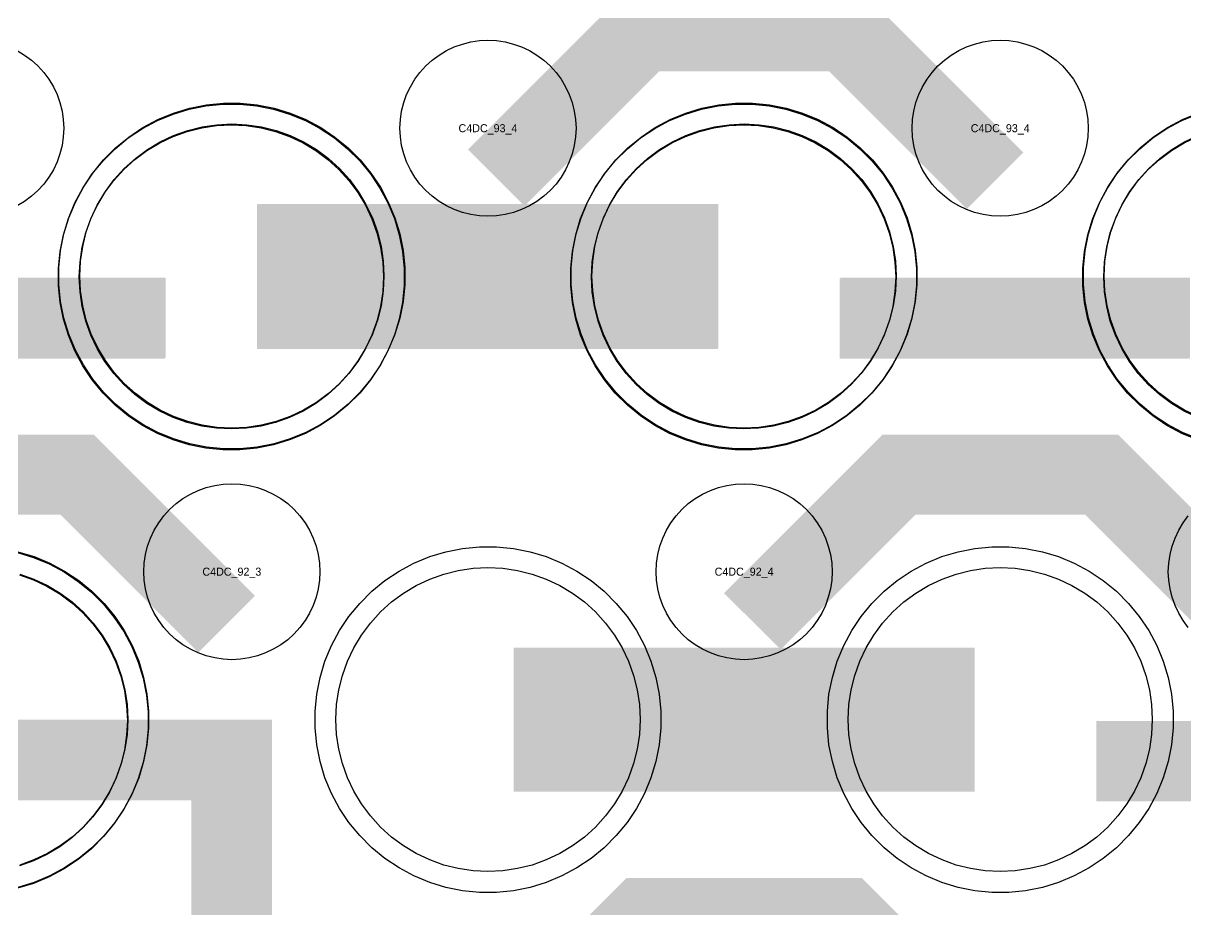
# Model space of a CAD drawing. Extents: x -11880 to 11880, y -14992 to 14992.
# Drawn here: x -10865.2 to -10502.1, y -2151.1 to -1874.1 of the extents above; entities that cross this region are included whole.
import ezdxf
from ezdxf.enums import TextEntityAlignment as Align

# ---------------------------------------------------------------- set-up
doc = ezdxf.new("R2010")
doc.units = 0
doc.header["$MEASUREMENT"] = 0
for name, color, linetype in [('GDS_775_DT_237', 138, 'CONTINUOUS'), ('RDL1_FS', 34, 'CONTINUOUS'), ('RDL_BS', 160, 'CONTINUOUS')]:
    doc.layers.add(name, color=color, linetype=linetype)

msp = doc.modelspace()

# ---------------------------------------------------------------- linework, layer by layer
at = {"layer": 'RDL1_FS', "color": 241, "true_color": 0xf7abae}
for points in [[(-10800.149, -2000.896), (-10804.806, -2000.667), (-10809.417, -1999.983), (-10813.94, -1998.851), (-10818.33, -1997.279), (-10822.544, -1995.287), (-10826.544, -1992.889), (-10830.289, -1990.111), (-10833.743, -1986.981), (-10836.873, -1983.527), (-10839.651, -1979.782), (-10842.049, -1975.782), (-10844.041, -1971.568), (-10845.613, -1967.178), (-10846.745, -1962.655), (-10847.429, -1958.044), (-10847.658, -1953.387), (-10847.429, -1948.73), (-10846.745, -1944.119), (-10845.613, -1939.596), (-10844.041, -1935.206), (-10842.049, -1930.992), (-10839.651, -1926.992), (-10836.873, -1923.247), (-10833.743, -1919.793), (-10830.289, -1916.663), (-10826.544, -1913.885), (-10822.544, -1911.487), (-10818.33, -1909.495), (-10813.94, -1907.923), (-10809.417, -1906.791), (-10804.806, -1906.107), (-10800.149, -1905.878), (-10795.492, -1906.107), (-10790.881, -1906.791), (-10786.358, -1907.923), (-10781.968, -1909.495), (-10777.754, -1911.487), (-10773.754, -1913.885), (-10770.009, -1916.663), (-10766.555, -1919.793), (-10763.425, -1923.247), (-10760.647, -1926.992), (-10758.249, -1930.992), (-10756.257, -1935.206), (-10754.685, -1939.596), (-10753.553, -1944.119), (-10752.869, -1948.73), (-10752.64, -1953.387), (-10752.869, -1958.044), (-10753.553, -1962.655), (-10754.685, -1967.178), (-10756.257, -1971.568), (-10758.249, -1975.782), (-10760.647, -1979.782), (-10763.425, -1983.527), (-10766.555, -1986.981), (-10770.009, -1990.111), (-10773.754, -1992.889), (-10777.754, -1995.287), (-10781.968, -1997.279), (-10786.358, -1998.851), (-10790.881, -1999.983), (-10795.492, -2000.667)], [(-10640.149, -2000.896), (-10644.806, -2000.667), (-10649.417, -1999.983), (-10653.94, -1998.851), (-10658.33, -1997.279), (-10662.544, -1995.287), (-10666.544, -1992.889), (-10670.289, -1990.111), (-10673.743, -1986.981), (-10676.873, -1983.527), (-10679.651, -1979.782), (-10682.049, -1975.782), (-10684.041, -1971.568), (-10685.613, -1967.178), (-10686.745, -1962.655), (-10687.429, -1958.044), (-10687.658, -1953.387), (-10687.429, -1948.73), (-10686.745, -1944.119), (-10685.613, -1939.596), (-10684.041, -1935.206), (-10682.049, -1930.992), (-10679.651, -1926.992), (-10676.873, -1923.247), (-10673.743, -1919.793), (-10670.289, -1916.663), (-10666.544, -1913.885), (-10662.544, -1911.487), (-10658.33, -1909.495), (-10653.94, -1907.923), (-10649.417, -1906.791), (-10644.806, -1906.107), (-10640.149, -1905.878), (-10635.492, -1906.107), (-10630.881, -1906.791), (-10626.358, -1907.923), (-10621.968, -1909.495), (-10617.754, -1911.487), (-10613.754, -1913.885), (-10610.009, -1916.663), (-10606.555, -1919.793), (-10603.425, -1923.247), (-10600.647, -1926.992), (-10598.249, -1930.992), (-10596.257, -1935.206), (-10594.685, -1939.596), (-10593.553, -1944.119), (-10592.869, -1948.73), (-10592.64, -1953.387), (-10592.869, -1958.044), (-10593.553, -1962.655), (-10594.685, -1967.178), (-10596.257, -1971.568), (-10598.249, -1975.782), (-10600.647, -1979.782), (-10603.425, -1983.527), (-10606.555, -1986.981), (-10610.009, -1990.111), (-10613.754, -1992.889), (-10617.754, -1995.287), (-10621.968, -1997.279), (-10626.358, -1998.851), (-10630.881, -1999.983), (-10635.492, -2000.667)]]:
    msp.add_lwpolyline(points, close=True, dxfattribs=at)
at = {"layer": 'RDL1_FS'}
for points in [[(-10800, -2000.614), (-10804.657, -2000.385), (-10809.268, -1999.701), (-10813.791, -1998.569), (-10818.181, -1996.997), (-10822.395, -1995.005), (-10826.395, -1992.607), (-10830.14, -1989.829), (-10833.594, -1986.699), (-10836.724, -1983.245), (-10839.502, -1979.5), (-10841.9, -1975.5), (-10843.892, -1971.286), (-10845.464, -1966.896), (-10846.596, -1962.373), (-10847.28, -1957.762), (-10847.509, -1953.105), (-10847.28, -1948.448), (-10846.596, -1943.837), (-10845.464, -1939.314), (-10843.892, -1934.924), (-10841.9, -1930.71), (-10839.502, -1926.71), (-10836.724, -1922.965), (-10833.594, -1919.511), (-10830.14, -1916.381), (-10826.395, -1913.603), (-10822.395, -1911.205), (-10818.181, -1909.213), (-10813.791, -1907.641), (-10809.268, -1906.509), (-10804.657, -1905.825), (-10800, -1905.596), (-10795.343, -1905.825), (-10790.732, -1906.509), (-10786.209, -1907.641), (-10781.819, -1909.213), (-10777.605, -1911.205), (-10773.605, -1913.603), (-10769.86, -1916.381), (-10766.406, -1919.511), (-10763.276, -1922.965), (-10760.498, -1926.71), (-10758.1, -1930.71), (-10756.108, -1934.924), (-10754.536, -1939.314), (-10753.404, -1943.837), (-10752.72, -1948.448), (-10752.491, -1953.105), (-10752.72, -1957.762), (-10753.404, -1962.373), (-10754.536, -1966.896), (-10756.108, -1971.286), (-10758.1, -1975.5), (-10760.498, -1979.5), (-10763.276, -1983.245), (-10766.406, -1986.699), (-10769.86, -1989.829), (-10773.605, -1992.607), (-10777.605, -1995.005), (-10781.819, -1996.997), (-10786.209, -1998.569), (-10790.732, -1999.701), (-10795.343, -2000.385)], [(-10640, -2000.614), (-10644.657, -2000.385), (-10649.268, -1999.701), (-10653.791, -1998.569), (-10658.181, -1996.997), (-10662.395, -1995.005), (-10666.395, -1992.607), (-10670.14, -1989.829), (-10673.594, -1986.699), (-10676.724, -1983.245), (-10679.502, -1979.5), (-10681.9, -1975.5), (-10683.892, -1971.286), (-10685.464, -1966.896), (-10686.596, -1962.373), (-10687.28, -1957.762), (-10687.509, -1953.105), (-10687.28, -1948.448), (-10686.596, -1943.837), (-10685.464, -1939.314), (-10683.892, -1934.924), (-10681.9, -1930.71), (-10679.502, -1926.71), (-10676.724, -1922.965), (-10673.594, -1919.511), (-10670.14, -1916.381), (-10666.395, -1913.603), (-10662.395, -1911.205), (-10658.181, -1909.213), (-10653.791, -1907.641), (-10649.268, -1906.509), (-10644.657, -1905.825), (-10640, -1905.596), (-10635.343, -1905.825), (-10630.732, -1906.509), (-10626.209, -1907.641), (-10621.819, -1909.213), (-10617.605, -1911.205), (-10613.605, -1913.603), (-10609.86, -1916.381), (-10606.406, -1919.511), (-10603.276, -1922.965), (-10600.498, -1926.71), (-10598.1, -1930.71), (-10596.108, -1934.924), (-10594.536, -1939.314), (-10593.404, -1943.837), (-10592.72, -1948.448), (-10592.491, -1953.105), (-10592.72, -1957.762), (-10593.404, -1962.373), (-10594.536, -1966.896), (-10596.108, -1971.286), (-10598.1, -1975.5), (-10600.498, -1979.5), (-10603.276, -1983.245), (-10606.406, -1986.699), (-10609.86, -1989.829), (-10613.605, -1992.607), (-10617.605, -1995.005), (-10621.819, -1996.997), (-10626.209, -1998.569), (-10630.732, -1999.701), (-10635.343, -2000.385)], [(-10720, -2139.179), (-10724.657, -2138.95), (-10729.268, -2138.266), (-10733.791, -2137.134), (-10738.181, -2135.562), (-10742.395, -2133.57), (-10746.395, -2131.172), (-10750.14, -2128.394), (-10753.594, -2125.264), (-10756.724, -2121.81), (-10759.502, -2118.065), (-10761.9, -2114.065), (-10763.892, -2109.851), (-10765.464, -2105.461), (-10766.596, -2100.938), (-10767.28, -2096.327), (-10767.509, -2091.67), (-10767.28, -2087.013), (-10766.596, -2082.402), (-10765.464, -2077.879), (-10763.892, -2073.489), (-10761.9, -2069.275), (-10759.502, -2065.275), (-10756.724, -2061.53), (-10753.594, -2058.076), (-10750.14, -2054.946), (-10746.395, -2052.168), (-10742.395, -2049.77), (-10738.181, -2047.778), (-10733.791, -2046.206), (-10729.268, -2045.074), (-10724.657, -2044.39), (-10720, -2044.161), (-10715.343, -2044.39), (-10710.732, -2045.074), (-10706.209, -2046.206), (-10701.819, -2047.778), (-10697.605, -2049.77), (-10693.605, -2052.168), (-10689.86, -2054.946), (-10686.406, -2058.076), (-10683.276, -2061.53), (-10680.498, -2065.275), (-10678.1, -2069.275), (-10676.108, -2073.489), (-10674.536, -2077.879), (-10673.404, -2082.402), (-10672.72, -2087.013), (-10672.491, -2091.67), (-10672.72, -2096.327), (-10673.404, -2100.938), (-10674.536, -2105.461), (-10676.108, -2109.851), (-10678.1, -2114.065), (-10680.498, -2118.065), (-10683.276, -2121.81), (-10686.406, -2125.264), (-10689.86, -2128.394), (-10693.605, -2131.172), (-10697.605, -2133.57), (-10701.819, -2135.562), (-10706.209, -2137.134), (-10710.732, -2138.266), (-10715.343, -2138.95)], [(-10560, -2139.179), (-10564.657, -2138.95), (-10569.268, -2138.266), (-10573.791, -2137.134), (-10578.181, -2135.562), (-10582.395, -2133.57), (-10586.395, -2131.172), (-10590.14, -2128.394), (-10593.594, -2125.264), (-10596.724, -2121.81), (-10599.502, -2118.065), (-10601.9, -2114.065), (-10603.892, -2109.851), (-10605.464, -2105.461), (-10606.596, -2100.938), (-10607.28, -2096.327), (-10607.509, -2091.67), (-10607.28, -2087.013), (-10606.596, -2082.402), (-10605.464, -2077.879), (-10603.892, -2073.489), (-10601.9, -2069.275), (-10599.502, -2065.275), (-10596.724, -2061.53), (-10593.594, -2058.076), (-10590.14, -2054.946), (-10586.395, -2052.168), (-10582.395, -2049.77), (-10578.181, -2047.778), (-10573.791, -2046.206), (-10569.268, -2045.074), (-10564.657, -2044.39), (-10560, -2044.161), (-10555.343, -2044.39), (-10550.732, -2045.074), (-10546.209, -2046.206), (-10541.819, -2047.778), (-10537.605, -2049.77), (-10533.605, -2052.168), (-10529.86, -2054.946), (-10526.406, -2058.076), (-10523.276, -2061.53), (-10520.498, -2065.275), (-10518.1, -2069.275), (-10516.108, -2073.489), (-10514.536, -2077.879), (-10513.404, -2082.402), (-10512.72, -2087.013), (-10512.491, -2091.67), (-10512.72, -2096.327), (-10513.404, -2100.938), (-10514.536, -2105.461), (-10516.108, -2109.851), (-10518.1, -2114.065), (-10520.498, -2118.065), (-10523.276, -2121.81), (-10526.406, -2125.264), (-10529.86, -2128.394), (-10533.605, -2131.172), (-10537.605, -2133.57), (-10541.819, -2135.562), (-10546.209, -2137.134), (-10550.732, -2138.266), (-10555.343, -2138.95)]]:
    msp.add_lwpolyline(points, close=True, dxfattribs=at)
at = {"layer": 'RDL1_FS', "color": 241, "true_color": 0xf7abae}
for points in [[(-10498.33, -1997.279), (-10502.544, -1995.287), (-10506.544, -1992.889), (-10510.289, -1990.111), (-10513.743, -1986.981), (-10516.873, -1983.527), (-10519.651, -1979.782), (-10522.049, -1975.782), (-10524.041, -1971.568), (-10525.613, -1967.178), (-10526.745, -1962.655), (-10527.429, -1958.044), (-10527.658, -1953.387), (-10527.429, -1948.73), (-10526.745, -1944.119), (-10525.613, -1939.596), (-10524.041, -1935.206), (-10522.049, -1930.992), (-10519.651, -1926.992), (-10516.873, -1923.247), (-10513.743, -1919.793), (-10510.289, -1916.663), (-10506.544, -1913.885), (-10502.544, -1911.487), (-10498.33, -1909.495)], [(-10866.358, -2046.488), (-10861.968, -2048.06), (-10857.754, -2050.052), (-10853.754, -2052.45), (-10850.009, -2055.228), (-10846.555, -2058.358), (-10843.425, -2061.812), (-10840.647, -2065.557), (-10838.249, -2069.557), (-10836.257, -2073.771), (-10834.685, -2078.161), (-10833.553, -2082.684), (-10832.869, -2087.295), (-10832.64, -2091.952), (-10832.869, -2096.609), (-10833.553, -2101.22), (-10834.685, -2105.743), (-10836.257, -2110.133), (-10838.249, -2114.347), (-10840.647, -2118.347), (-10843.425, -2122.092), (-10846.555, -2125.546), (-10850.009, -2128.676), (-10853.754, -2131.454), (-10857.754, -2133.852), (-10861.968, -2135.844), (-10866.358, -2137.416)]]:
    msp.add_lwpolyline(points, dxfattribs=at)
at = {"layer": 'RDL1_FS'}
for points in [[(-10498.181, -1996.997), (-10502.395, -1995.005), (-10506.395, -1992.607), (-10510.14, -1989.829), (-10513.594, -1986.699), (-10516.724, -1983.245), (-10519.502, -1979.5), (-10521.9, -1975.5), (-10523.892, -1971.286), (-10525.464, -1966.896), (-10526.596, -1962.373), (-10527.28, -1957.762), (-10527.509, -1953.105), (-10527.28, -1948.448), (-10526.596, -1943.837), (-10525.464, -1939.314), (-10523.892, -1934.924), (-10521.9, -1930.71), (-10519.502, -1926.71), (-10516.724, -1922.965), (-10513.594, -1919.511), (-10510.14, -1916.381), (-10506.395, -1913.603), (-10502.395, -1911.205), (-10498.181, -1909.213)], [(-10866.209, -2046.206), (-10861.819, -2047.778), (-10857.605, -2049.77), (-10853.605, -2052.168), (-10849.86, -2054.946), (-10846.406, -2058.076), (-10843.276, -2061.53), (-10840.498, -2065.275), (-10838.1, -2069.275), (-10836.108, -2073.489), (-10834.536, -2077.879), (-10833.404, -2082.402), (-10832.72, -2087.013), (-10832.491, -2091.67), (-10832.72, -2096.327), (-10833.404, -2100.938), (-10834.536, -2105.461), (-10836.108, -2109.851), (-10838.1, -2114.065), (-10840.498, -2118.065), (-10843.276, -2121.81), (-10846.406, -2125.264), (-10849.86, -2128.394), (-10853.605, -2131.172), (-10857.605, -2133.57), (-10861.819, -2135.562), (-10866.209, -2137.134)]]:
    msp.add_lwpolyline(points, dxfattribs=at)
at = {"layer": 'RDL1_FS', "color": 241, "true_color": 0xf7abae}
for points in [[(-10792.147, -1953.387, 45, 45, 0), (-10720.147, -1953.387, 45, 45, 0)], [(-10720.147, -1953.387, 45, 45, 0), (-10648.147, -1953.387, 45, 45, 0)]]:
    msp.add_lwpolyline(points, format="xyseb", dxfattribs=at)
at = {"layer": 'RDL1_FS'}
for points in [[(-10791.998, -1953.105, 45, 45, 0), (-10719.998, -1953.105, 45, 45, 0)], [(-10719.998, -1953.105, 45, 45, 0), (-10647.998, -1953.105, 45, 45, 0)], [(-10711.998, -2091.67, 45, 45, 0), (-10639.998, -2091.67, 45, 45, 0)], [(-10639.998, -2091.67, 45, 45, 0), (-10567.998, -2091.67, 45, 45, 0)]]:
    msp.add_lwpolyline(points, format="xyseb", dxfattribs=at)
at = {"layer": 'RDL_BS'}
for points in [[(-10717.438, -1922.419, 25, 25, 0), (-10671.623, -1876.604, 25, 25, 0), (-10638.07, -1876.604, 25, 25, 0)], [(-10561.599, -1923.318, 25, 25, 0), (-10608.313, -1876.604, 25, 25, 0), (-10638.071, -1876.604, 25, 25, 0)], [(-10929.984, -1966.118, 25, 25, 0), (-10820.719, -1966.118, 25, 25, 0)], [(-10609.984, -1966.118, 25, 25, 0), (-10500.719, -1966.118, 25, 25, 0)], [(-10801.599, -2061.883, 25, 25, 0), (-10848.313, -2015.169, 25, 25, 0), (-10878.071, -2015.169, 25, 25, 0)], [(-10637.438, -2060.984, 25, 25, 0), (-10591.623, -2015.169, 25, 25, 0), (-10558.07, -2015.169, 25, 25, 0)], [(-10481.599, -2061.883, 25, 25, 0), (-10528.313, -2015.169, 25, 25, 0), (-10558.071, -2015.169, 25, 25, 0)], [(-10800, -2198.447, 25, 25, 0), (-10800, -2091.67, 25, 25, 0)], [(-10800, -2198.447, 25, 25, 0), (-10800, -2091.67, 25, 25, 0)], [(-10787.5, -2104.17, 25, 25, 0), (-10873.333, -2104.17, 25, 25, 0)], [(-10787.5, -2104.17, 25, 25, 0), (-10852.167, -2104.17, 25, 25, 0)], [(-10529.984, -2104.683, 25, 25, 0), (-10420.719, -2104.683, 25, 25, 0)], [(-10717.438, -2199.549, 25, 25, 0), (-10671.623, -2153.734, 25, 25, 0), (-10638.07, -2153.734, 25, 25, 0)], [(-10561.599, -2200.448, 25, 25, 0), (-10608.313, -2153.734, 25, 25, 0), (-10638.071, -2153.734, 25, 25, 0)]]:
    msp.add_lwpolyline(points, format="xyseb", dxfattribs=at)
for points in [[(-10720, -1934.411), (-10722.693, -1934.279), (-10725.365, -1933.883), (-10727.984, -1933.226), (-10730.519, -1932.319), (-10732.956, -1931.167), (-10735.28, -1929.774), (-10737.443, -1928.171), (-10739.442, -1926.359), (-10741.254, -1924.36), (-10742.857, -1922.197), (-10744.25, -1919.873), (-10745.402, -1917.436), (-10746.309, -1914.901), (-10746.966, -1912.282), (-10747.362, -1909.61), (-10747.494, -1906.917), (-10747.362, -1904.224), (-10746.966, -1901.552), (-10746.309, -1898.933), (-10745.402, -1896.398), (-10744.25, -1893.961), (-10742.857, -1891.637), (-10741.254, -1889.474), (-10739.442, -1887.475), (-10737.443, -1885.663), (-10735.28, -1884.06), (-10732.956, -1882.667), (-10730.519, -1881.515), (-10727.984, -1880.608), (-10725.365, -1879.951), (-10722.693, -1879.555), (-10720, -1879.423), (-10717.307, -1879.555), (-10714.635, -1879.951), (-10712.016, -1880.608), (-10709.481, -1881.515), (-10707.044, -1882.667), (-10704.72, -1884.06), (-10702.557, -1885.663), (-10700.558, -1887.475), (-10698.746, -1889.474), (-10697.143, -1891.637), (-10695.75, -1893.961), (-10694.598, -1896.398), (-10693.691, -1898.933), (-10693.034, -1901.552), (-10692.638, -1904.224), (-10692.506, -1906.917), (-10692.638, -1909.61), (-10693.034, -1912.282), (-10693.691, -1914.901), (-10694.598, -1917.436), (-10695.75, -1919.873), (-10697.143, -1922.197), (-10698.746, -1924.36), (-10700.558, -1926.359), (-10702.557, -1928.171), (-10704.72, -1929.774), (-10707.044, -1931.167), (-10709.481, -1932.319), (-10712.016, -1933.226), (-10714.635, -1933.883), (-10717.307, -1934.279)], [(-10560, -1934.411), (-10562.693, -1934.279), (-10565.365, -1933.883), (-10567.984, -1933.226), (-10570.519, -1932.319), (-10572.956, -1931.167), (-10575.28, -1929.774), (-10577.443, -1928.171), (-10579.442, -1926.359), (-10581.254, -1924.36), (-10582.857, -1922.197), (-10584.25, -1919.873), (-10585.402, -1917.436), (-10586.309, -1914.901), (-10586.966, -1912.282), (-10587.362, -1909.61), (-10587.494, -1906.917), (-10587.362, -1904.224), (-10586.966, -1901.552), (-10586.309, -1898.933), (-10585.402, -1896.398), (-10584.25, -1893.961), (-10582.857, -1891.637), (-10581.254, -1889.474), (-10579.442, -1887.475), (-10577.443, -1885.663), (-10575.28, -1884.06), (-10572.956, -1882.667), (-10570.519, -1881.515), (-10567.984, -1880.608), (-10565.365, -1879.951), (-10562.693, -1879.555), (-10560, -1879.423), (-10557.307, -1879.555), (-10554.635, -1879.951), (-10552.016, -1880.608), (-10549.481, -1881.515), (-10547.044, -1882.667), (-10544.72, -1884.06), (-10542.557, -1885.663), (-10540.558, -1887.475), (-10538.746, -1889.474), (-10537.143, -1891.637), (-10535.75, -1893.961), (-10534.598, -1896.398), (-10533.691, -1898.933), (-10533.034, -1901.552), (-10532.638, -1904.224), (-10532.506, -1906.917), (-10532.638, -1909.61), (-10533.034, -1912.282), (-10533.691, -1914.901), (-10534.598, -1917.436), (-10535.75, -1919.873), (-10537.143, -1922.197), (-10538.746, -1924.36), (-10540.558, -1926.359), (-10542.557, -1928.171), (-10544.72, -1929.774), (-10547.044, -1931.167), (-10549.481, -1932.319), (-10552.016, -1933.226), (-10554.635, -1933.883), (-10557.307, -1934.279)], [(-10802.644, -2007.105), (-10807.938, -2006.588), (-10813.165, -2005.542), (-10818.205, -2004.011), (-10823.115, -2001.98), (-10827.777, -1999.488), (-10832.191, -1996.541), (-10836.292, -1993.179), (-10840.074, -1989.397), (-10843.436, -1985.296), (-10846.383, -1980.882), (-10848.875, -1976.22), (-10850.906, -1971.31), (-10852.437, -1966.27), (-10853.483, -1961.043), (-10854, -1955.749), (-10854, -1950.461), (-10853.483, -1945.167), (-10852.437, -1939.94), (-10850.906, -1934.9), (-10848.875, -1929.99), (-10846.383, -1925.328), (-10843.436, -1920.914), (-10840.074, -1916.813), (-10836.292, -1913.031), (-10832.191, -1909.669), (-10827.777, -1906.722), (-10823.115, -1904.23), (-10818.205, -1902.199), (-10813.165, -1900.668), (-10807.938, -1899.622), (-10802.644, -1899.105), (-10797.356, -1899.105), (-10792.062, -1899.622), (-10786.835, -1900.668), (-10781.795, -1902.199), (-10776.885, -1904.23), (-10772.223, -1906.722), (-10767.809, -1909.669), (-10763.708, -1913.031), (-10759.926, -1916.813), (-10756.564, -1920.914), (-10753.617, -1925.328), (-10751.125, -1929.99), (-10749.094, -1934.9), (-10747.563, -1939.94), (-10746.517, -1945.167), (-10746, -1950.461), (-10746, -1955.749), (-10746.517, -1961.043), (-10747.563, -1966.27), (-10749.094, -1971.31), (-10751.125, -1976.22), (-10753.617, -1980.882), (-10756.564, -1985.296), (-10759.926, -1989.397), (-10763.708, -1993.179), (-10767.809, -1996.541), (-10772.223, -1999.488), (-10776.885, -2001.98), (-10781.795, -2004.011), (-10786.835, -2005.542), (-10792.062, -2006.588), (-10797.356, -2007.105)], [(-10642.644, -2007.105), (-10647.938, -2006.588), (-10653.165, -2005.542), (-10658.205, -2004.011), (-10663.115, -2001.98), (-10667.777, -1999.488), (-10672.191, -1996.541), (-10676.292, -1993.179), (-10680.074, -1989.397), (-10683.436, -1985.296), (-10686.383, -1980.882), (-10688.875, -1976.22), (-10690.906, -1971.31), (-10692.437, -1966.27), (-10693.483, -1961.043), (-10694, -1955.749), (-10694, -1950.461), (-10693.483, -1945.167), (-10692.437, -1939.94), (-10690.906, -1934.9), (-10688.875, -1929.99), (-10686.383, -1925.328), (-10683.436, -1920.914), (-10680.074, -1916.813), (-10676.292, -1913.031), (-10672.191, -1909.669), (-10667.777, -1906.722), (-10663.115, -1904.23), (-10658.205, -1902.199), (-10653.165, -1900.668), (-10647.938, -1899.622), (-10642.644, -1899.105), (-10637.356, -1899.105), (-10632.062, -1899.622), (-10626.835, -1900.668), (-10621.795, -1902.199), (-10616.885, -1904.23), (-10612.223, -1906.722), (-10607.809, -1909.669), (-10603.708, -1913.031), (-10599.926, -1916.813), (-10596.564, -1920.914), (-10593.617, -1925.328), (-10591.125, -1929.99), (-10589.094, -1934.9), (-10587.563, -1939.94), (-10586.517, -1945.167), (-10586, -1950.461), (-10586, -1955.749), (-10586.517, -1961.043), (-10587.563, -1966.27), (-10589.094, -1971.31), (-10591.125, -1976.22), (-10593.617, -1980.882), (-10596.564, -1985.296), (-10599.926, -1989.397), (-10603.708, -1993.179), (-10607.809, -1996.541), (-10612.223, -1999.488), (-10616.885, -2001.98), (-10621.795, -2004.011), (-10626.835, -2005.542), (-10632.062, -2006.588), (-10637.356, -2007.105)], [(-10800, -2072.976), (-10802.693, -2072.844), (-10805.365, -2072.448), (-10807.984, -2071.791), (-10810.519, -2070.884), (-10812.956, -2069.732), (-10815.28, -2068.339), (-10817.443, -2066.736), (-10819.442, -2064.924), (-10821.254, -2062.925), (-10822.857, -2060.762), (-10824.25, -2058.438), (-10825.402, -2056.001), (-10826.309, -2053.466), (-10826.966, -2050.847), (-10827.362, -2048.175), (-10827.494, -2045.482), (-10827.362, -2042.789), (-10826.966, -2040.117), (-10826.309, -2037.498), (-10825.402, -2034.963), (-10824.25, -2032.526), (-10822.857, -2030.202), (-10821.254, -2028.039), (-10819.442, -2026.04), (-10817.443, -2024.228), (-10815.28, -2022.625), (-10812.956, -2021.232), (-10810.519, -2020.08), (-10807.984, -2019.173), (-10805.365, -2018.516), (-10802.693, -2018.12), (-10800, -2017.988), (-10797.307, -2018.12), (-10794.635, -2018.516), (-10792.016, -2019.173), (-10789.481, -2020.08), (-10787.044, -2021.232), (-10784.72, -2022.625), (-10782.557, -2024.228), (-10780.558, -2026.04), (-10778.746, -2028.039), (-10777.143, -2030.202), (-10775.75, -2032.526), (-10774.598, -2034.963), (-10773.691, -2037.498), (-10773.034, -2040.117), (-10772.638, -2042.789), (-10772.506, -2045.482), (-10772.638, -2048.175), (-10773.034, -2050.847), (-10773.691, -2053.466), (-10774.598, -2056.001), (-10775.75, -2058.438), (-10777.143, -2060.762), (-10778.746, -2062.925), (-10780.558, -2064.924), (-10782.557, -2066.736), (-10784.72, -2068.339), (-10787.044, -2069.732), (-10789.481, -2070.884), (-10792.016, -2071.791), (-10794.635, -2072.448), (-10797.307, -2072.844)], [(-10640, -2072.976), (-10642.693, -2072.844), (-10645.365, -2072.448), (-10647.984, -2071.791), (-10650.519, -2070.884), (-10652.956, -2069.732), (-10655.28, -2068.339), (-10657.443, -2066.736), (-10659.442, -2064.924), (-10661.254, -2062.925), (-10662.857, -2060.762), (-10664.25, -2058.438), (-10665.402, -2056.001), (-10666.309, -2053.466), (-10666.966, -2050.847), (-10667.362, -2048.175), (-10667.494, -2045.482), (-10667.362, -2042.789), (-10666.966, -2040.117), (-10666.309, -2037.498), (-10665.402, -2034.963), (-10664.25, -2032.526), (-10662.857, -2030.202), (-10661.254, -2028.039), (-10659.442, -2026.04), (-10657.443, -2024.228), (-10655.28, -2022.625), (-10652.956, -2021.232), (-10650.519, -2020.08), (-10647.984, -2019.173), (-10645.365, -2018.516), (-10642.693, -2018.12), (-10640, -2017.988), (-10637.307, -2018.12), (-10634.635, -2018.516), (-10632.016, -2019.173), (-10629.481, -2020.08), (-10627.044, -2021.232), (-10624.72, -2022.625), (-10622.557, -2024.228), (-10620.558, -2026.04), (-10618.746, -2028.039), (-10617.143, -2030.202), (-10615.75, -2032.526), (-10614.598, -2034.963), (-10613.691, -2037.498), (-10613.034, -2040.117), (-10612.638, -2042.789), (-10612.506, -2045.482), (-10612.638, -2048.175), (-10613.034, -2050.847), (-10613.691, -2053.466), (-10614.598, -2056.001), (-10615.75, -2058.438), (-10617.143, -2060.762), (-10618.746, -2062.925), (-10620.558, -2064.924), (-10622.557, -2066.736), (-10624.72, -2068.339), (-10627.044, -2069.732), (-10629.481, -2070.884), (-10632.016, -2071.791), (-10634.635, -2072.448), (-10637.307, -2072.844)], [(-10722.644, -2145.67), (-10727.938, -2145.153), (-10733.165, -2144.107), (-10738.205, -2142.576), (-10743.115, -2140.545), (-10747.777, -2138.053), (-10752.191, -2135.106), (-10756.292, -2131.744), (-10760.074, -2127.962), (-10763.436, -2123.861), (-10766.383, -2119.447), (-10768.875, -2114.785), (-10770.906, -2109.875), (-10772.437, -2104.835), (-10773.483, -2099.608), (-10774, -2094.314), (-10774, -2089.026), (-10773.483, -2083.732), (-10772.437, -2078.505), (-10770.906, -2073.465), (-10768.875, -2068.555), (-10766.383, -2063.893), (-10763.436, -2059.479), (-10760.074, -2055.378), (-10756.292, -2051.596), (-10752.191, -2048.234), (-10747.777, -2045.287), (-10743.115, -2042.795), (-10738.205, -2040.764), (-10733.165, -2039.233), (-10727.938, -2038.187), (-10722.644, -2037.67), (-10717.356, -2037.67), (-10712.062, -2038.187), (-10706.835, -2039.233), (-10701.795, -2040.764), (-10696.885, -2042.795), (-10692.223, -2045.287), (-10687.809, -2048.234), (-10683.708, -2051.596), (-10679.926, -2055.378), (-10676.564, -2059.479), (-10673.617, -2063.893), (-10671.125, -2068.555), (-10669.094, -2073.465), (-10667.563, -2078.505), (-10666.517, -2083.732), (-10666, -2089.026), (-10666, -2094.314), (-10666.517, -2099.608), (-10667.563, -2104.835), (-10669.094, -2109.875), (-10671.125, -2114.785), (-10673.617, -2119.447), (-10676.564, -2123.861), (-10679.926, -2127.962), (-10683.708, -2131.744), (-10687.809, -2135.106), (-10692.223, -2138.053), (-10696.885, -2140.545), (-10701.795, -2142.576), (-10706.835, -2144.107), (-10712.062, -2145.153), (-10717.356, -2145.67)], [(-10562.644, -2145.67), (-10567.938, -2145.153), (-10573.165, -2144.107), (-10578.205, -2142.576), (-10583.115, -2140.545), (-10587.777, -2138.053), (-10592.191, -2135.106), (-10596.292, -2131.744), (-10600.074, -2127.962), (-10603.436, -2123.861), (-10606.383, -2119.447), (-10608.875, -2114.785), (-10610.906, -2109.875), (-10612.437, -2104.835), (-10613.483, -2099.608), (-10614, -2094.314), (-10614, -2089.026), (-10613.483, -2083.732), (-10612.437, -2078.505), (-10610.906, -2073.465), (-10608.875, -2068.555), (-10606.383, -2063.893), (-10603.436, -2059.479), (-10600.074, -2055.378), (-10596.292, -2051.596), (-10592.191, -2048.234), (-10587.777, -2045.287), (-10583.115, -2042.795), (-10578.205, -2040.764), (-10573.165, -2039.233), (-10567.938, -2038.187), (-10562.644, -2037.67), (-10557.356, -2037.67), (-10552.062, -2038.187), (-10546.835, -2039.233), (-10541.795, -2040.764), (-10536.885, -2042.795), (-10532.223, -2045.287), (-10527.809, -2048.234), (-10523.708, -2051.596), (-10519.926, -2055.378), (-10516.564, -2059.479), (-10513.617, -2063.893), (-10511.125, -2068.555), (-10509.094, -2073.465), (-10507.563, -2078.505), (-10506.517, -2083.732), (-10506, -2089.026), (-10506, -2094.314), (-10506.517, -2099.608), (-10507.563, -2104.835), (-10509.094, -2109.875), (-10511.125, -2114.785), (-10513.617, -2119.447), (-10516.564, -2123.861), (-10519.926, -2127.962), (-10523.708, -2131.744), (-10527.809, -2135.106), (-10532.223, -2138.053), (-10536.885, -2140.545), (-10541.795, -2142.576), (-10546.835, -2144.107), (-10552.062, -2145.153), (-10557.356, -2145.67)]]:
    msp.add_lwpolyline(points, close=True, dxfattribs=at)
for points in [[(-10867.044, -1882.667), (-10864.72, -1884.06), (-10862.557, -1885.663), (-10860.558, -1887.475), (-10858.746, -1889.474), (-10857.143, -1891.637), (-10855.75, -1893.961), (-10854.598, -1896.398), (-10853.691, -1898.933), (-10853.034, -1901.552), (-10852.638, -1904.224), (-10852.506, -1906.917), (-10852.638, -1909.61), (-10853.034, -1912.282), (-10853.691, -1914.901), (-10854.598, -1917.436), (-10855.75, -1919.873), (-10857.143, -1922.197), (-10858.746, -1924.36), (-10860.558, -1926.359), (-10862.557, -1928.171), (-10864.72, -1929.774), (-10867.044, -1931.167)], [(-10498.205, -2004.011), (-10503.115, -2001.98), (-10507.777, -1999.488), (-10512.191, -1996.541), (-10516.292, -1993.179), (-10520.074, -1989.397), (-10523.436, -1985.296), (-10526.383, -1980.882), (-10528.875, -1976.22), (-10530.906, -1971.31), (-10532.437, -1966.27), (-10533.483, -1961.043), (-10534, -1955.749), (-10534, -1950.461), (-10533.483, -1945.167), (-10532.437, -1939.94), (-10530.906, -1934.9), (-10528.875, -1929.99), (-10526.383, -1925.328), (-10523.436, -1920.914), (-10520.074, -1916.813), (-10516.292, -1913.031), (-10512.191, -1909.669), (-10507.777, -1906.722), (-10503.115, -1904.23), (-10498.205, -1902.199)], [(-10501.254, -2062.925), (-10502.857, -2060.762), (-10504.25, -2058.438), (-10505.402, -2056.001), (-10506.309, -2053.466), (-10506.966, -2050.847), (-10507.362, -2048.175), (-10507.494, -2045.482), (-10507.362, -2042.789), (-10506.966, -2040.117), (-10506.309, -2037.498), (-10505.402, -2034.963), (-10504.25, -2032.526), (-10502.857, -2030.202), (-10501.254, -2028.039)], [(-10866.835, -2039.233), (-10861.795, -2040.764), (-10856.885, -2042.795), (-10852.223, -2045.287), (-10847.809, -2048.234), (-10843.708, -2051.596), (-10839.926, -2055.378), (-10836.564, -2059.479), (-10833.617, -2063.893), (-10831.125, -2068.555), (-10829.094, -2073.465), (-10827.563, -2078.505), (-10826.517, -2083.732), (-10826, -2089.026), (-10826, -2094.314), (-10826.517, -2099.608), (-10827.563, -2104.835), (-10829.094, -2109.875), (-10831.125, -2114.785), (-10833.617, -2119.447), (-10836.564, -2123.861), (-10839.926, -2127.962), (-10843.708, -2131.744), (-10847.809, -2135.106), (-10852.223, -2138.053), (-10856.885, -2140.545), (-10861.795, -2142.576), (-10866.835, -2144.107)]]:
    msp.add_lwpolyline(points, dxfattribs=at)
at = {"layer": 'RDL_BS', "color": 241, "true_color": 0xf7abae}
for points in [[(-10802.793, -2007.387), (-10808.087, -2006.87), (-10813.314, -2005.824), (-10818.354, -2004.293), (-10823.264, -2002.262), (-10827.926, -1999.77), (-10832.34, -1996.823), (-10836.441, -1993.461), (-10840.223, -1989.679), (-10843.585, -1985.578), (-10846.532, -1981.164), (-10849.024, -1976.502), (-10851.055, -1971.592), (-10852.586, -1966.552), (-10853.632, -1961.325), (-10854.149, -1956.031), (-10854.149, -1950.743), (-10853.632, -1945.449), (-10852.586, -1940.222), (-10851.055, -1935.182), (-10849.024, -1930.272), (-10846.532, -1925.61), (-10843.585, -1921.196), (-10840.223, -1917.095), (-10836.441, -1913.313), (-10832.34, -1909.951), (-10827.926, -1907.004), (-10823.264, -1904.512), (-10818.354, -1902.481), (-10813.314, -1900.95), (-10808.087, -1899.904), (-10802.793, -1899.387), (-10797.505, -1899.387), (-10792.211, -1899.904), (-10786.984, -1900.95), (-10781.944, -1902.481), (-10777.034, -1904.512), (-10772.372, -1907.004), (-10767.958, -1909.951), (-10763.857, -1913.313), (-10760.075, -1917.095), (-10756.713, -1921.196), (-10753.766, -1925.61), (-10751.274, -1930.272), (-10749.243, -1935.182), (-10747.712, -1940.222), (-10746.666, -1945.449), (-10746.149, -1950.743), (-10746.149, -1956.031), (-10746.666, -1961.325), (-10747.712, -1966.552), (-10749.243, -1971.592), (-10751.274, -1976.502), (-10753.766, -1981.164), (-10756.713, -1985.578), (-10760.075, -1989.679), (-10763.857, -1993.461), (-10767.958, -1996.823), (-10772.372, -1999.77), (-10777.034, -2002.262), (-10781.944, -2004.293), (-10786.984, -2005.824), (-10792.211, -2006.87), (-10797.505, -2007.387)], [(-10642.793, -2007.387), (-10648.087, -2006.87), (-10653.314, -2005.824), (-10658.354, -2004.293), (-10663.264, -2002.262), (-10667.926, -1999.77), (-10672.34, -1996.823), (-10676.441, -1993.461), (-10680.223, -1989.679), (-10683.585, -1985.578), (-10686.532, -1981.164), (-10689.024, -1976.502), (-10691.055, -1971.592), (-10692.586, -1966.552), (-10693.632, -1961.325), (-10694.149, -1956.031), (-10694.149, -1950.743), (-10693.632, -1945.449), (-10692.586, -1940.222), (-10691.055, -1935.182), (-10689.024, -1930.272), (-10686.532, -1925.61), (-10683.585, -1921.196), (-10680.223, -1917.095), (-10676.441, -1913.313), (-10672.34, -1909.951), (-10667.926, -1907.004), (-10663.264, -1904.512), (-10658.354, -1902.481), (-10653.314, -1900.95), (-10648.087, -1899.904), (-10642.793, -1899.387), (-10637.505, -1899.387), (-10632.211, -1899.904), (-10626.984, -1900.95), (-10621.944, -1902.481), (-10617.034, -1904.512), (-10612.372, -1907.004), (-10607.958, -1909.951), (-10603.857, -1913.313), (-10600.075, -1917.095), (-10596.713, -1921.196), (-10593.766, -1925.61), (-10591.274, -1930.272), (-10589.243, -1935.182), (-10587.712, -1940.222), (-10586.666, -1945.449), (-10586.149, -1950.743), (-10586.149, -1956.031), (-10586.666, -1961.325), (-10587.712, -1966.552), (-10589.243, -1971.592), (-10591.274, -1976.502), (-10593.766, -1981.164), (-10596.713, -1985.578), (-10600.075, -1989.679), (-10603.857, -1993.461), (-10607.958, -1996.823), (-10612.372, -1999.77), (-10617.034, -2002.262), (-10621.944, -2004.293), (-10626.984, -2005.824), (-10632.211, -2006.87), (-10637.505, -2007.387)]]:
    msp.add_lwpolyline(points, close=True, dxfattribs=at)
for points in [[(-10498.354, -2004.293), (-10503.264, -2002.262), (-10507.926, -1999.77), (-10512.34, -1996.823), (-10516.441, -1993.461), (-10520.223, -1989.679), (-10523.585, -1985.578), (-10526.532, -1981.164), (-10529.024, -1976.502), (-10531.055, -1971.592), (-10532.586, -1966.552), (-10533.632, -1961.325), (-10534.149, -1956.031), (-10534.149, -1950.743), (-10533.632, -1945.449), (-10532.586, -1940.222), (-10531.055, -1935.182), (-10529.024, -1930.272), (-10526.532, -1925.61), (-10523.585, -1921.196), (-10520.223, -1917.095), (-10516.441, -1913.313), (-10512.34, -1909.951), (-10507.926, -1907.004), (-10503.264, -1904.512), (-10498.354, -1902.481)], [(-10866.984, -2039.515), (-10861.944, -2041.046), (-10857.034, -2043.077), (-10852.372, -2045.569), (-10847.958, -2048.516), (-10843.857, -2051.878), (-10840.075, -2055.66), (-10836.713, -2059.761), (-10833.766, -2064.175), (-10831.274, -2068.837), (-10829.243, -2073.747), (-10827.712, -2078.787), (-10826.666, -2084.014), (-10826.149, -2089.308), (-10826.149, -2094.596), (-10826.666, -2099.89), (-10827.712, -2105.117), (-10829.243, -2110.157), (-10831.274, -2115.067), (-10833.766, -2119.729), (-10836.713, -2124.143), (-10840.075, -2128.244), (-10843.857, -2132.026), (-10847.958, -2135.388), (-10852.372, -2138.335), (-10857.034, -2140.827), (-10861.944, -2142.858), (-10866.984, -2144.389)]]:
    msp.add_lwpolyline(points, dxfattribs=at)
for points in [[(-10930.133, -1966.4, 25, 25, 0), (-10820.868, -1966.4, 25, 25, 0)], [(-10610.133, -1966.4, 25, 25, 0), (-10500.868, -1966.4, 25, 25, 0)], [(-10800.149, -2198.729, 25, 25, 0), (-10800.149, -2091.952, 25, 25, 0)], [(-10800.149, -2198.729, 25, 25, 0), (-10800.149, -2091.952, 25, 25, 0)], [(-10787.649, -2104.452, 25, 25, 0), (-10873.482, -2104.452, 25, 25, 0)], [(-10787.649, -2104.452, 25, 25, 0), (-10852.316, -2104.452, 25, 25, 0)]]:
    msp.add_lwpolyline(points, format="xyseb", dxfattribs=at)

# ---------------------------------------------------------------- texts
at = {"layer": 'GDS_775_DT_237'}
for s, p in [('C4DC_93_4', (-10720, -1906.917)), ('C4DC_93_4', (-10720, -1906.917)), ('C4DC_93_4', (-10560, -1906.917)), ('C4DC_93_4', (-10560, -1906.917)), ('C4DC_92_3', (-10800, -2045.482)), ('C4DC_92_3', (-10800, -2045.482)), ('C4DC_92_4', (-10640, -2045.482)), ('C4DC_92_4', (-10640, -2045.482))]:
    msp.add_text(s, height=2.5, dxfattribs=at).set_placement(p, align=Align.MIDDLE_CENTER)

doc.saveas('drawing.dxf')
